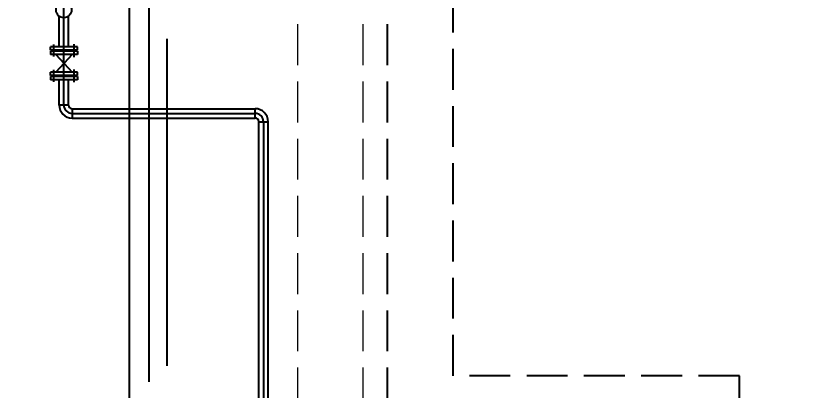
# Model space of a CAD drawing. Header units: millimetres. Extents: x 198973 to 311338, y 50799 to 196797.
# Drawn here: x 212243 to 217039, y 88815 to 91106 of the extents above; entities that cross this region are included whole.
import ezdxf

# ---------------------------------------------------------------- set-up
doc = ezdxf.new("R2010")
doc.units = ezdxf.units.MM
doc.header["$LTSCALE"] = 1000
for name, pattern in [('CENTER', [2, 1.25, -0.25, 0.25, -0.25]), ('DASH', [0.35, 0.25, -0.1]), ('DOTE', [2.42, 2, -0.2, 0.02, -0.2])]:
    doc.linetypes.add(name, pattern=pattern)
for name, color, linetype in [('DOTE', 1, 'CENTER'), ('PUB_HATCH', 8, 'Continuous'), ('STAIR', 2, 'Continuous'), ('WINDOW', 2, 'Continuous')]:
    doc.layers.add(name, color=color, linetype=linetype)
doc.layers.add('Z-综合管架', color=25, linetype='Continuous', lineweight=0)
doc.styles.add('DIM_FONT', font='SIMPLEX.shx', dxfattribs={"width": 0.8})
doc.dimstyles.new('DIMN', dxfattribs={"dimtxt": 300, "dimasz": 1, "dimexe": 250, "dimexo": 300, "dimgap": 150, "dimtad": 1, "dimdec": 0, "dimzin": 0, "dimdsep": 46, "dimtxsty": 'DIM_FONT', "dimblk": '_DIMX', "dimcen": 0.09, "dimclrt": 7, "dimadec": 0, "dimazin": 0, "dimtfac": 1, "dimtdec": 0, "dimtix": 1, "dimtmove": 2, "dimatfit": 3, "dimldrblk": '_DIMX', "dimfxl": 1, "dimtolj": 1, "dimtzin": 0, "dimarcsym": 0})

# ---------------------------------------------------------------- blocks, each defined once
blk = doc.blocks.new('*D170')
at = {"layer": 'DEFPOINTS', "color": 0, "transparency": 16777216}
for p in [(220053.9, 103465.7), (218616.2, 101503.4), (208116.2, 81103.4)]:
    blk.add_point(p, dxfattribs=at)
at = {"layer": 'STAIR', "color": 0, "lineweight": -2, "transparency": 16777216}
for p, q in [((220053.9, 103463.7), (220053.9, 104644.3)), ((218616.2, 103461.7), (220053.9, 103463.7)), ((218616.2, 101803.4), (218616.2, 103461.7))]:
    blk.add_line(p, q, dxfattribs=at)
at = {"layer": 'STAIR', "color": 7, "transparency": 16777216, "insert": (219753.9, 104130), "char_height": 300, "attachment_point": 5, "rotation": 90, "style": 'DIM_FONT'}
blk.add_mtext('\\A1;10500', dxfattribs=at)
blk = doc.blocks.new('_DIMX')
blk.add_line((-150, 0), (150, 0))
at = {"const_width": 50}
blk.add_lwpolyline([(-70, -70), (70, 70)], dxfattribs=at)
blk = doc.blocks.new('*D171')
at = {"layer": 'DEFPOINTS', "color": 0, "transparency": 16777216}
for p in [(221109.6, 103729.4), (218616.2, 101503.4), (208116.2, 81103.4)]:
    blk.add_point(p, dxfattribs=at)
at = {"layer": 'STAIR', "color": 0, "lineweight": -2, "transparency": 16777216}
for p, q in [((221105.6, 101503.4), (221107.6, 103729.4)), ((221107.6, 103729.4), (222333.9, 103729.4)), ((218916.2, 101503.4), (221105.6, 101503.4))]:
    blk.add_line(p, q, dxfattribs=at)
at = {"layer": 'STAIR', "color": 7, "transparency": 16777216, "insert": (221796.7, 104029.4), "char_height": 300, "attachment_point": 5, "style": 'DIM_FONT'}
blk.add_mtext('\\A1;20400', dxfattribs=at)

msp = doc.modelspace()

# ---------------------------------------------------------------- linework, layer by layer
at = {"layer": 'DOTE', "linetype": 'DOTE'}
msp.add_line((213166.2, 103063.8), (213166.2, 79066.4), dxfattribs=at)
at = {"layer": 'PUB_HATCH', "ltscale": 0.5}
for p, q in [((213056.2, 96808.4), (213056.2, 88865.7)), ((212936.2, 94863.4), (212936.2, 88003.4))]:
    msp.add_line(p, q, dxfattribs=at)
at = {"layer": 'PUB_HATCH'}
for p, q in [((212536.8, 90559.5), (212536.8, 92190.3)), ((212508.3, 90915.8), (212508.3, 91103.2)), ((212565.3, 90915.8), (212565.3, 91103.2)), ((212620.4, 90915.8), (212455.4, 90915.8)), ((212455.4, 90894.8), (212455.4, 90915.8)), ((212620.4, 90894.8), (212455.4, 90894.8)), ((212455.4, 90888.8), (212455.4, 90867.8)), ((212620.4, 90888.8), (212455.4, 90888.8)), ((212475.4, 90856.6), (212475.4, 90930)), ((212487.9, 90891.8), (212487.9, 90894.8)), ((212587.9, 90891.8), (212487.9, 90891.8)), ((212487.9, 90891.8), (212487.9, 90888.8)), ((212587.9, 90891.8), (212487.9, 90891.8)), ((212587.9, 90891.8), (212587.9, 90894.8)), ((212587.9, 90891.8), (212587.9, 90888.8)), ((212600.4, 90853.1), (212600.4, 90931.4)), ((212620.4, 90894.8), (212620.4, 90915.8)), ((212620.4, 90888.8), (212620.4, 90867.8)), ((212620.4, 90867.8), (212455.4, 90867.8)), ((212487.9, 90867.8), (212587.9, 90761.4)), ((212587.9, 90867.8), (212487.9, 90761.4)), ((212455.4, 90740.4), (212455.4, 90761.4)), ((212620.4, 90761.4), (212455.4, 90761.4)), ((212475.4, 90702.2), (212475.4, 90775.5)), ((212600.4, 90698.6), (212600.4, 90776.9)), ((212620.4, 90740.4), (212620.4, 90761.4)), ((212620.4, 90740.4), (212455.4, 90740.4)), ((212620.4, 90734.4), (212455.4, 90734.4)), ((212455.4, 90734.4), (212455.4, 90713.4)), ((212620.4, 90713.4), (212455.4, 90713.4)), ((212487.9, 90737.4), (212487.9, 90740.4)), ((212587.9, 90737.4), (212487.9, 90737.4)), ((212487.9, 90737.4), (212487.9, 90734.4)), ((212587.9, 90737.4), (212487.9, 90737.4)), ((212508.3, 90559.5), (212508.3, 90713.4)), ((212565.3, 90559.5), (212565.3, 90713.4)), ((212587.9, 90737.4), (212587.9, 90740.4)), ((212587.9, 90737.4), (212587.9, 90734.4)), ((212620.4, 90734.4), (212620.4, 90713.4)), ((212565.3, 90559.5), (212508.3, 90559.5)), ((212587.8, 90537), (212587.8, 90480)), ((212587.8, 90537), (213706.2, 90537)), ((212587.8, 90508.5), (213706.2, 90508.5)), ((213706.2, 90480), (213706.2, 90537)), ((212587.8, 90480), (213706.2, 90480)), ((213728.7, 90457.5), (213785.7, 90457.5)), ((213728.7, 88603.4), (213728.7, 90457.5)), ((213757.2, 90457.5), (213757.2, 88513.1)), ((213757.2, 90457.5), (213757.2, 88513.1)), ((213785.7, 88603.4), (213785.7, 90457.5))]:
    msp.add_line(p, q, dxfattribs=at)
msp.add_circle((212536.8, 91141.2), 47.5, dxfattribs=at)
for centre, radius, start, end in [((212587.8, 90559.5), 79.5, 180, 270), ((212587.8, 90559.5), 51, 180, 270), ((212587.8, 90559.5), 22.5, 180, 270), ((213706.2, 90457.5), 79.5, 0, 90), ((213706.2, 90457.5), 51, 0, 90), ((213706.2, 90457.5), 22.5, 0, 90)]:
    msp.add_arc(centre, radius, start, end, dxfattribs=at)
at = {"layer": 'WINDOW', "linetype": 'DASH'}
msp.add_line((214516.2, 88703.4), (214516.2, 97903.4), dxfattribs=at)
msp.add_lwpolyline([(214516.2, 88703.4), (216666.2, 88703.4), (216666.2, 88903.4), (214916.2, 88903.4), (214916.2, 91503.4), (217866.2, 91503.4), (217866.2, 91903.4), (214916.2, 91903.4), (214916.2, 98603.4), (219366.2, 98603.4)], dxfattribs=at)
at = {"layer": 'Z-综合管架', "linetype": 'DASH'}
msp.add_line((214366.2, 88703.4), (214366.2, 97753.4), dxfattribs=at)
msp.add_lwpolyline([(209466.2, 82903.4), (209466.2, 97353.4), (213966.2, 97353.4), (213966.2, 88703.4), (214366.2, 88703.4)], dxfattribs=at)

# ---------------------------------------------------------------- dimensions: what is measured, and where the dimension line sits
at = {"layer": 'STAIR'}
for offset, dtype, picture, middle in [((1437.7, 1962.3), 1, '*D170', (219753.9, 104130)), ((2493.4, 2226), 0, '*D171', (221796.7, 104029.4))]:
    dim = msp.add_ordinate_dim(feature_location=(218616.2, 101503.4), offset=offset, dtype=dtype, origin=(208116.2, 81103.4), dimstyle='DIMN', dxfattribs=at)
    dim.commit()
    dim.dimension.update_dxf_attribs({"geometry": picture, "text_midpoint": middle})

doc.saveas('drawing.dxf')
